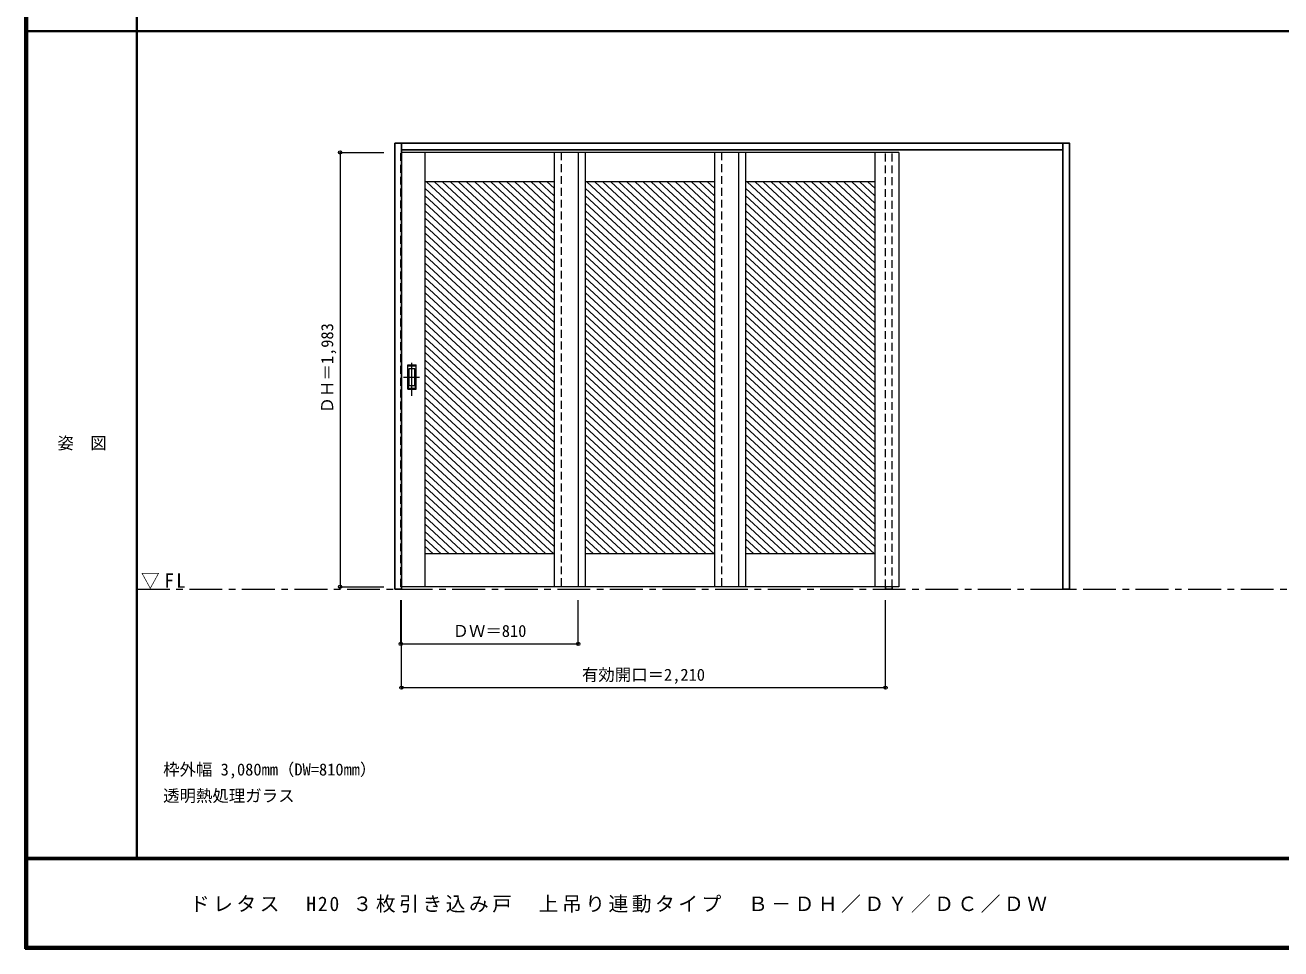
# Model space of a CAD drawing. Units: millimetres, scale not verified. Extents: x -6000 to 5700, y -4307 to 4260.
# Drawn here: x -6000 to -267, y -4205 to 12 of the extents above; entities that cross this region are included whole.
import ezdxf
from ezdxf.enums import TextEntityAlignment as Align

# ---------------------------------------------------------------- set-up
doc = ezdxf.new("R2010")
doc.units = ezdxf.units.MM
doc.header["$LTSCALE"] = 30
doc.header["$PDMODE"] = 32
doc.header["$PDSIZE"] = 15
doc.linetypes.add('CHAIN1', pattern=[8, 5, -1, 1, -1])
doc.linetypes.add('DASHED1', pattern=[1.8, 1.2, -0.6])
for name, color, linetype, lineweight in [('0-1_通り芯', 7, 'CHAIN1', 18), ('0-2_扉', 7, 'Continuous', 18), ('0-4_枠', 3, 'Continuous', 25), ('0-6_引手', 7, 'Continuous', 18), ('0-B_寸法', 4, 'Continuous', 9), ('0-C_ハッチ', 4, 'Continuous', 9), ('F-1_枠', 6, 'Continuous', 40)]:
    doc.layers.add(name, color=color, linetype=linetype, lineweight=lineweight)
doc.layers.add('0-A_文字', color=7, linetype='Continuous')
doc.layers.add('F-A_文字', color=7, linetype='Continuous')
doc.styles.add('ＭＳ ゴシック', font='')
doc.styles.get('ＭＳ ゴシック').set_extended_font_data('MS Gothic')

msp = doc.modelspace()

# ---------------------------------------------------------------- linework, layer by layer
at = {"layer": '0-1_通り芯'}
msp.add_line((-5490, -2562.5), (5700, -2562.5), dxfattribs=at)
at = {"layer": '0-2_扉', "color": 4, "linetype": 'DASHED1', "lineweight": 9}
for p, q in [((-4285, -569), (-4282, -569)), ((-4285, -2552), (-4285, -569)), ((-3553, -569), (-3553, -2552)), ((-2821, -569), (-2821, -2552)), ((-2821, -569), (-2821, -2552)), ((-4282, -2552), (-4285, -2552))]:
    msp.add_line(p, q, dxfattribs=at)
at = {"layer": '0-2_扉'}
for p, q in [((-3475, -569), (-4282, -569)), ((-4175, -569), (-4175, -2552)), ((-3585, -569), (-3585, -2552)), ((-2743, -569), (-3550, -569)), ((-3475, -569), (-3475, -2552)), ((-3443, -569), (-3443, -2552)), ((-2853, -569), (-2853, -2552)), ((-2011, -569), (-2818, -569)), ((-2743, -569), (-2743, -2552)), ((-2711, -569), (-2711, -2552)), ((-2121, -569), (-2121, -2552)), ((-2011, -569), (-2011, -2552)), ((-3585, -704), (-4175, -704)), ((-2853, -704), (-3443, -704)), ((-2121, -704), (-2711, -704)), ((-3585, -2402), (-4175, -2402)), ((-2853, -2402), (-3443, -2402)), ((-2121, -2402), (-2711, -2402)), ((-3475, -2552), (-4282, -2552)), ((-2743, -2552), (-3550, -2552)), ((-2011, -2552), (-2818, -2552))]:
    msp.add_line(p, q, dxfattribs=at)
at = {"layer": '0-4_枠'}
for p, q in [((-4282, -2562.5), (-4282, -527.5)), ((-4282, -557.5), (-1262, -557.5)), ((-1262, -2562.5), (-1262, -527.5)), ((-2072, -2552), (-2072, -2562.5)), ((-2072, -2562.5), (-2042, -2562.5)), ((-2042, -2552), (-2042, -2562.5)), ((-1232, -2562.5), (-1262, -2562.5))]:
    msp.add_line(p, q, dxfattribs=at)
at = {"layer": '0-4_枠', "color": 4, "linetype": 'DASHED1', "lineweight": 9}
for p, q in [((-2072, -2554.5), (-2072, -557.5)), ((-2042, -2554.5), (-2042, -557.5))]:
    msp.add_line(p, q, dxfattribs=at)
at = {"layer": '0-4_枠'}
for points in [[(-4282, -2562.5), (-4312, -2562.5), (-4312, -527.5)], [(-4312, -527.5), (-1232, -527.5), (-1232, -2562.5)]]:
    msp.add_lwpolyline(points, dxfattribs=at)
at = {"layer": '0-6_引手'}
for p, q in [((-4253, -1539.5), (-4215, -1539.5)), ((-4253, -1649.5), (-4253, -1539.5)), ((-4215, -1649.5), (-4215, -1539.5)), ((-4246.5, -1555.5), (-4221.5, -1555.5)), ((-4246.5, -1633.5), (-4246.5, -1555.5)), ((-4221.5, -1633.5), (-4221.5, -1555.5)), ((-4253, -1649.5), (-4215, -1649.5)), ((-4246.5, -1633.5), (-4221.5, -1633.5))]:
    msp.add_line(p, q, dxfattribs=at)
at = {"layer": '0-6_引手', "linetype": 'CHAIN1'}
for p, q in [((-4234, -1679.73), (-4234, -1508.88)), ((-4272.07, -1594.5), (-4199.56, -1594.5))]:
    msp.add_line(p, q, dxfattribs=at)
at = {"layer": '0-6_引手', "linetype": 'DASHED1'}
for p, q in [((-4218, -1645.5), (-4218, -1543.5)), ((-4250, -1645.5), (-4218, -1645.5))]:
    msp.add_line(p, q, dxfattribs=at)
msp.add_lwpolyline([(-4250, -1645.5), (-4250, -1543.5), (-4218, -1543.5)], dxfattribs=at)
at = {"layer": '0-B_寸法'}
for p, q in [((-4562, -569), (-4562, -2552)), ((-4562, -569), (-4362, -569)), ((-4562, -2552), (-4362, -2552)), ((-4285, -2812.5), (-4285, -2612.5)), ((-4282, -3012.5), (-4282, -2612.5)), ((-3475, -2812.5), (-3475, -2612.5)), ((-2072, -3012.5), (-2072, -2612.5)), ((-4285, -2812.5), (-3475, -2812.5)), ((-4282, -3012.5), (-2072, -3012.5))]:
    msp.add_line(p, q, dxfattribs=at)
at = {"layer": '0-B_寸法', "color": 7}
for p in [(-4562, -569), (-4562, -2552), (-4285, -2812.5), (-3475, -2812.5), (-4282, -3012.5), (-2072, -3012.5)]:
    msp.add_point(p, dxfattribs=at)
at = {"layer": '0-C_ハッチ'}
for p, q in [((-4175, -731.87), (-3585, -1278.16)), ((-4168.3, -704), (-3585, -1244.09)), ((-4131.5, -704), (-3585, -1210.02)), ((-4094.71, -704), (-3585, -1175.95)), ((-4057.91, -704), (-3585, -1141.88)), ((-4021.11, -704), (-3585, -1107.81)), ((-3984.32, -704), (-3585, -1073.74)), ((-3947.52, -704), (-3585, -1039.66)), ((-3910.72, -704), (-3585, -1005.59)), ((-3873.93, -704), (-3585, -971.52)), ((-3837.13, -704), (-3585, -937.45)), ((-3800.33, -704), (-3585, -903.38)), ((-3763.53, -704), (-3585, -869.31)), ((-3726.74, -704), (-3585, -835.24)), ((-3689.94, -704), (-3585, -801.17)), ((-3653.14, -704), (-3585, -767.1)), ((-3616.35, -704), (-3585, -733.03)), ((-3443, -731.87), (-2853, -1278.16)), ((-3436.3, -704), (-2853, -1244.09)), ((-3399.5, -704), (-2853, -1210.02)), ((-3362.71, -704), (-2853, -1175.95)), ((-3325.91, -704), (-2853, -1141.88)), ((-3289.11, -704), (-2853, -1107.81)), ((-3252.32, -704), (-2853, -1073.74)), ((-3215.52, -704), (-2853, -1039.66)), ((-3178.72, -704), (-2853, -1005.59)), ((-3141.93, -704), (-2853, -971.52)), ((-3105.13, -704), (-2853, -937.45)), ((-3068.33, -704), (-2853, -903.38)), ((-3031.53, -704), (-2853, -869.31)), ((-2994.74, -704), (-2853, -835.24)), ((-2957.94, -704), (-2853, -801.17)), ((-2921.14, -704), (-2853, -767.1)), ((-2884.35, -704), (-2853, -733.03)), ((-2711, -731.87), (-2121, -1278.16)), ((-2704.3, -704), (-2121, -1244.09)), ((-2667.5, -704), (-2121, -1210.02)), ((-2630.71, -704), (-2121, -1175.95)), ((-2593.91, -704), (-2121, -1141.88)), ((-2557.11, -704), (-2121, -1107.81)), ((-2520.32, -704), (-2121, -1073.74)), ((-2483.52, -704), (-2121, -1039.66)), ((-2446.72, -704), (-2121, -1005.59)), ((-2409.93, -704), (-2121, -971.52)), ((-2373.13, -704), (-2121, -937.45)), ((-2336.33, -704), (-2121, -903.38)), ((-2299.53, -704), (-2121, -869.31)), ((-2262.74, -704), (-2121, -835.24)), ((-2225.94, -704), (-2121, -801.17)), ((-2189.14, -704), (-2121, -767.1)), ((-2152.35, -704), (-2121, -733.03)), ((-4175, -765.94), (-3585, -1312.23)), ((-4175, -800.01), (-3585, -1346.3)), ((-3443, -765.94), (-2853, -1312.23)), ((-3443, -800.01), (-2853, -1346.3)), ((-2711, -765.94), (-2121, -1312.23)), ((-2711, -800.01), (-2121, -1346.3)), ((-4175, -834.08), (-3585, -1380.38)), ((-3443, -834.08), (-2853, -1380.38)), ((-2711, -834.08), (-2121, -1380.38)), ((-4175, -868.15), (-3585, -1414.45)), ((-4175, -902.22), (-3585, -1448.52)), ((-3443, -868.15), (-2853, -1414.45)), ((-3443, -902.22), (-2853, -1448.52)), ((-2711, -868.15), (-2121, -1414.45)), ((-2711, -902.22), (-2121, -1448.52)), ((-4175, -936.29), (-3585, -1482.59)), ((-4175, -970.36), (-3585, -1516.66)), ((-3443, -936.29), (-2853, -1482.59)), ((-3443, -970.36), (-2853, -1516.66)), ((-2711, -936.29), (-2121, -1482.59)), ((-2711, -970.36), (-2121, -1516.66)), ((-4175, -1004.43), (-3585, -1550.73)), ((-3443, -1004.43), (-2853, -1550.73)), ((-2711, -1004.43), (-2121, -1550.73)), ((-4175, -1038.51), (-3585, -1584.8)), ((-4175, -1072.58), (-3585, -1618.87)), ((-3443, -1038.51), (-2853, -1584.8)), ((-3443, -1072.58), (-2853, -1618.87)), ((-2711, -1038.51), (-2121, -1584.8)), ((-2711, -1072.58), (-2121, -1618.87)), ((-4175, -1106.65), (-3585, -1652.94)), ((-4175, -1140.72), (-3585, -1687.01)), ((-3443, -1106.65), (-2853, -1652.94)), ((-3443, -1140.72), (-2853, -1687.01)), ((-2711, -1106.65), (-2121, -1652.94)), ((-2711, -1140.72), (-2121, -1687.01)), ((-4175, -1174.79), (-3585, -1721.09)), ((-3443, -1174.79), (-2853, -1721.09)), ((-2711, -1174.79), (-2121, -1721.09)), ((-4175, -1208.86), (-3585, -1755.16)), ((-4175, -1242.93), (-3585, -1789.23)), ((-3443, -1208.86), (-2853, -1755.16)), ((-3443, -1242.93), (-2853, -1789.23)), ((-2711, -1208.86), (-2121, -1755.16)), ((-2711, -1242.93), (-2121, -1789.23)), ((-4175, -1277), (-3585, -1823.3)), ((-4175, -1311.07), (-3585, -1857.37)), ((-3443, -1277), (-2853, -1823.3)), ((-3443, -1311.07), (-2853, -1857.37)), ((-2711, -1277), (-2121, -1823.3)), ((-2711, -1311.07), (-2121, -1857.37)), ((-4175, -1345.14), (-3585, -1891.44)), ((-3443, -1345.14), (-2853, -1891.44)), ((-2711, -1345.14), (-2121, -1891.44)), ((-4175, -1379.22), (-3585, -1925.51)), ((-4175, -1413.29), (-3585, -1959.58)), ((-3443, -1379.22), (-2853, -1925.51)), ((-3443, -1413.29), (-2853, -1959.58)), ((-2711, -1379.22), (-2121, -1925.51)), ((-2711, -1413.29), (-2121, -1959.58)), ((-4175, -1447.36), (-3585, -1993.65)), ((-4175, -1481.43), (-3585, -2027.73)), ((-3443, -1447.36), (-2853, -1993.65)), ((-3443, -1481.43), (-2853, -2027.73)), ((-2711, -1447.36), (-2121, -1993.65)), ((-2711, -1481.43), (-2121, -2027.73)), ((-4175, -1515.5), (-3585, -2061.8)), ((-3443, -1515.5), (-2853, -2061.8)), ((-2711, -1515.5), (-2121, -2061.8)), ((-4175, -1549.57), (-3585, -2095.87)), ((-4175, -1583.64), (-3585, -2129.94)), ((-3443, -1549.57), (-2853, -2095.87)), ((-3443, -1583.64), (-2853, -2129.94)), ((-2711, -1549.57), (-2121, -2095.87)), ((-2711, -1583.64), (-2121, -2129.94)), ((-4175, -1617.71), (-3585, -2164.01)), ((-4175, -1651.78), (-3585, -2198.08)), ((-3443, -1617.71), (-2853, -2164.01)), ((-3443, -1651.78), (-2853, -2198.08)), ((-2711, -1617.71), (-2121, -2164.01)), ((-2711, -1651.78), (-2121, -2198.08)), ((-4175, -1685.86), (-3585, -2232.15)), ((-3443, -1685.86), (-2853, -2232.15)), ((-2711, -1685.86), (-2121, -2232.15)), ((-4175, -1719.93), (-3585, -2266.22)), ((-4175, -1754), (-3585, -2300.29)), ((-3443, -1719.93), (-2853, -2266.22)), ((-3443, -1754), (-2853, -2300.29)), ((-2711, -1719.93), (-2121, -2266.22)), ((-2711, -1754), (-2121, -2300.29)), ((-4175, -1788.07), (-3585, -2334.36)), ((-4175, -1822.14), (-3585, -2368.44)), ((-3443, -1788.07), (-2853, -2334.36)), ((-3443, -1822.14), (-2853, -2368.44)), ((-2711, -1788.07), (-2121, -2334.36)), ((-2711, -1822.14), (-2121, -2368.44)), ((-4175, -1856.21), (-3585, -2402.51)), ((-4175, -1890.28), (-3622.34, -2402)), ((-3443, -1856.21), (-2853, -2402.51)), ((-3443, -1890.28), (-2890.34, -2402)), ((-2711, -1856.21), (-2121, -2402.51)), ((-2711, -1890.28), (-2158.34, -2402)), ((-4175, -1924.35), (-3659.14, -2402)), ((-3443, -1924.35), (-2927.14, -2402)), ((-2711, -1924.35), (-2195.14, -2402)), ((-4175, -1958.42), (-3695.94, -2402)), ((-4175, -1992.49), (-3732.73, -2402)), ((-3443, -1958.42), (-2963.94, -2402)), ((-3443, -1992.49), (-3000.73, -2402)), ((-2711, -1958.42), (-2231.94, -2402)), ((-2711, -1992.49), (-2268.73, -2402)), ((-4175, -2026.57), (-3769.53, -2402)), ((-4175, -2060.64), (-3806.33, -2402)), ((-3443, -2026.57), (-3037.53, -2402)), ((-3443, -2060.64), (-3074.33, -2402)), ((-2711, -2026.57), (-2305.53, -2402)), ((-2711, -2060.64), (-2342.33, -2402)), ((-4175, -2094.71), (-3843.13, -2402)), ((-3443, -2094.71), (-3111.13, -2402)), ((-2711, -2094.71), (-2379.13, -2402)), ((-4175, -2128.78), (-3879.92, -2402)), ((-4175, -2162.85), (-3916.72, -2402)), ((-3443, -2128.78), (-3147.92, -2402)), ((-3443, -2162.85), (-3184.72, -2402)), ((-2711, -2128.78), (-2415.92, -2402)), ((-2711, -2162.85), (-2452.72, -2402)), ((-4175, -2196.92), (-3953.52, -2402)), ((-4175, -2230.99), (-3990.31, -2402)), ((-3443, -2196.92), (-3221.52, -2402)), ((-3443, -2230.99), (-3258.31, -2402)), ((-2711, -2196.92), (-2489.52, -2402)), ((-2711, -2230.99), (-2526.31, -2402)), ((-4175, -2265.06), (-4027.11, -2402)), ((-3443, -2265.06), (-3295.11, -2402)), ((-2711, -2265.06), (-2563.11, -2402)), ((-4175, -2299.13), (-4063.91, -2402)), ((-4175, -2333.21), (-4100.7, -2402)), ((-3443, -2299.13), (-3331.91, -2402)), ((-3443, -2333.21), (-3368.7, -2402)), ((-2711, -2299.13), (-2599.91, -2402)), ((-2711, -2333.21), (-2636.7, -2402)), ((-4175, -2367.28), (-4137.5, -2402)), ((-3443, -2367.28), (-3405.5, -2402)), ((-2711, -2367.28), (-2673.5, -2402))]:
    msp.add_line(p, q, dxfattribs=at)
at = {"layer": 'F-1_枠'}
for p, q in [((-6000, 4175), (-6000, -4205)), ((-5995, 4175), (-5995, -4205)), ((-5990, 4175), (-5990, -4205)), ((-5490, 4175), (-5490, -3790)), ((-6000, -15.5), (5700, -15.5)), ((5700, -3790), (-6000, -3790)), ((5700, -3795), (-6000, -3795)), ((5700, -4195), (-6000, -4195)), ((5700, -4200), (-6000, -4200)), ((5700, -4205), (-6000, -4205))]:
    msp.add_line(p, q, dxfattribs=at)

# ---------------------------------------------------------------- texts
at = {"layer": '0-A_文字', "style": 'ＭＳ ゴシック'}
for s, p in [('枠外幅 3,080mm（DW=810mm）', (-5370, -3430)), ('透明熱処理ガラス', (-5370, -3550))]:
    msp.add_text(s, height=54.99, dxfattribs=at).set_placement(p, align=Align.BOTTOM_LEFT)
at = {"layer": '0-A_文字', "insert": (-5471.25, -2562.5), "char_height": 65.98, "attachment_point": 7, "style": 'ＭＳ ゴシック'}
msp.add_mtext('\\T1.26;\\W0.95;▽FL', dxfattribs=at)
at = {"layer": '0-B_寸法', "color": 7, "style": 'ＭＳ ゴシック'}
msp.add_text('ＤＨ＝1,983', height=54.99, rotation=90, dxfattribs=at).set_placement((-4577, -1760.75), align=Align.BOTTOM_LEFT)
for s, p in [('ＤＷ＝810', (-4048.75, -2797.5)), ('有効開口＝2,210', (-3458.25, -2997.5))]:
    msp.add_text(s, height=54.99, dxfattribs=at).set_placement(p, align=Align.BOTTOM_LEFT)
at = {"layer": 'F-A_文字', "style": 'ＭＳ ゴシック'}
msp.add_text('姿\u3000図', height=54.99, dxfattribs=at).set_placement((-5852.5, -1940.25), align=Align.BOTTOM_LEFT)
at = {"layer": 'F-A_文字', "insert": (-5247.55, -4040), "char_height": 65.98, "attachment_point": 7, "style": 'ＭＳ ゴシック'}
msp.add_mtext('\\T1.18;ドレタス\u3000H20\\~３枚引き込み戸\u3000上吊り連動タイプ\u3000Ｂ－ＤＨ／ＤＹ／ＤＣ／ＤＷ', dxfattribs=at)

doc.saveas('drawing.dxf')
